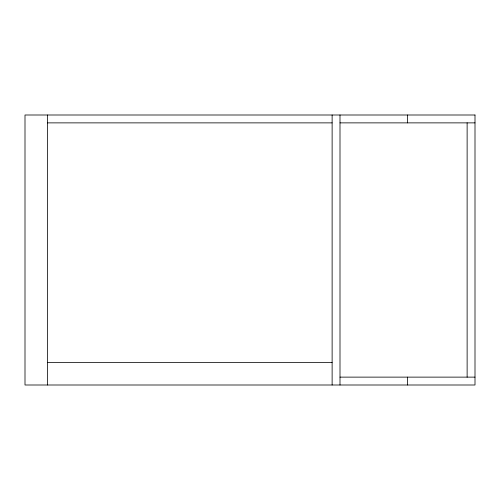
<?xml version="1.0" encoding="UTF-8"?>
<svg xmlns="http://www.w3.org/2000/svg" width="500" height="500" viewBox="0 0 500 500"><rect width="100%" height="100%" fill="white"/><g stroke="black" fill="none" stroke-linecap="round" stroke-linejoin="round"><path stroke-width="0.75" d="M47.5 122.875L332.125 122.875M340 122.875L475 122.875M47.5 362.5L332.125 362.5M340 377.125L475 377.125M467.125 122.806L467.125 377.194M407.5 115L407.5 122.875M407.5 377.125L407.5 385M340 115L340 385M332.125 115L332.125 385M47.5 115L47.5 385M475 115L25 115L25 385L475 385L475 115"/></g></svg>
